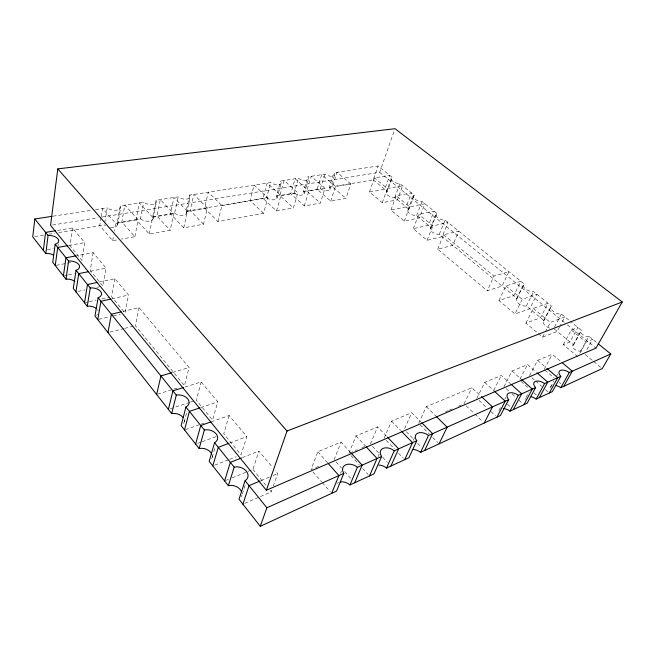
<?xml version="1.0" encoding="UTF-8"?>
<svg xmlns="http://www.w3.org/2000/svg" width="655" height="655" viewBox="0 0 655 655"><rect width="100%" height="100%" fill="white"/><g stroke="black" fill="none" stroke-linecap="round" stroke-linejoin="round"><path stroke-width="0.49" stroke-dasharray="3.27 2.46" d="M58.066 245.928L58.336 243.93M72.476 227.94L69.929 245.633L81.998 260.395L84.741 242.62L72.476 227.94L56.551 230.576M93.133 252.666L90.251 270.49L102.95 286.03L106.053 268.124L93.133 252.666L77.044 255.687M101.05 217.616L99.732 225.688L112.717 240.672L117.54 239.795M101.222 216.608L102.54 208.536L115.722 223.429L114.388 231.092M104.734 222.897L107.248 207.807A7.565 3.905 10.3 0 0 116.77 210.157A7.565 3.905 10.3 0 0 120.25 205.801L143.707 202.174A7.287 3.717 11.7 0 0 152.902 204.466A7.287 3.717 11.7 0 0 155.972 200.283L178.127 196.86A7.033 3.537 13 0 0 187.019 199.095A7.033 3.537 13 0 0 189.721 195.067L270.736 182.548A6.411 3.054 16.2 0 0 278.825 184.636A6.411 3.054 16.2 0 0 280.618 181.026L298.508 178.258A6.239 2.907 17.1 0 0 306.352 180.297A6.239 2.907 17.1 0 0 307.899 176.809L324.913 174.181A6.075 2.776 17.9 0 0 332.535 176.179A6.075 2.776 17.9 0 0 333.853 172.797L378.107 165.961L392.378 177.497A5.879 2.604 19.9 0 0 392.664 181.148A5.879 2.604 19.9 0 0 399.927 183.596L414.214 195.141A6.001 2.71 20.7 0 0 414.664 198.989A6.001 2.71 20.7 0 0 422.066 201.486L436.934 213.497A6.132 2.817 21.6 0 0 437.548 217.55A6.132 2.817 21.6 0 0 445.097 220.096L524.123 283.942A6.697 3.209 25.2 0 0 525.466 288.855A6.697 3.209 25.2 0 0 533.571 291.581L551.494 306.065A6.894 3.324 26.4 0 0 553.09 311.264A6.894 3.324 26.4 0 0 561.368 314.04L569.506 320.614M112.717 240.672L113.716 234.924M110.482 227.269A7.467 3.971 9.9 0 0 117.27 222.749L120.25 205.801M117.646 224.657L120.635 207.684M114.895 278.711L111.645 296.658L125.031 313.033L128.519 295.02L114.895 278.711L98.25 282.231M134.905 236.651L138.131 219.671L124.827 205.089L121.805 221.988L134.905 236.651L121.396 239.1M117.27 222.749L140.506 218.852L143.707 202.174M149.266 234.048L152.631 217.231L139.261 202.862L136.109 219.589L149.266 234.048L170.202 230.257L173.755 213.686L160.295 199.611L156.946 216.101L170.202 230.257M140.506 218.852A7.197 3.783 11.4 0 0 149.602 221.095A7.197 3.783 11.4 0 0 152.664 216.813L155.972 200.283M153.123 218.655L156.447 202.092M139.032 307.596L135.356 325.658L184.464 385.729L189.082 367.504L139.032 307.596L123.205 311.387M152.664 216.813L174.623 213.137L178.127 196.86M174.623 213.137A6.951 3.603 12.7 0 0 183.416 215.331A6.951 3.603 12.7 0 0 186.118 211.213L189.721 195.067M186.65 212.981L190.269 196.819M183.76 227.801L187.436 211.385L173.927 197.507L170.464 213.833L183.76 227.801L203.549 224.215L207.389 208.036L193.806 194.437L190.171 210.533L203.549 224.215M217.959 221.603L221.914 205.596L208.29 192.193L204.54 208.126L217.959 221.603L263.531 213.35L267.838 197.884L254.115 185.119L250.013 200.504L263.531 213.35M184.211 421.926L187.002 411.201M201.159 381.955L196.303 400.213L212.572 420.109L217.763 401.834L201.159 381.955L184.604 387.179M186.118 211.213L266.528 197.736L270.736 182.548M266.528 197.736A6.345 3.111 16.1 0 0 274.527 199.775A6.345 3.111 16.1 0 0 276.336 196.091L280.618 181.026M276.893 198.416L281.191 183.31M276.516 210.992L280.913 195.689L267.166 183.105L262.974 198.334L276.516 210.992L293.358 207.946L297.869 192.848L284.106 180.485L279.8 195.509L293.358 207.946M212.195 457.28L215.339 446.554M276.336 196.091L294.111 193.11L298.508 178.258M229.168 415.491L223.748 433.774L241.015 454.897L246.804 436.598L229.168 415.491L212.114 421.492M294.111 193.11A6.173 2.964 17 0 0 301.881 195.108A6.173 2.964 17 0 0 303.445 191.547L307.899 176.809M304.084 193.798L308.554 179.028M304.305 205.957L308.882 190.998L324.995 188.288L320.32 203.058L304.305 205.957L290.738 193.675L295.11 178.782L308.882 190.998M303.445 191.547L320.36 188.714L324.913 174.181M320.36 188.714A6.018 2.833 17.8 0 0 327.909 190.671A6.018 2.833 17.8 0 0 329.244 187.224L333.853 172.797M329.956 189.401L334.59 174.951M330.726 201.175L335.466 186.536L350.785 183.957L345.963 198.416L330.726 201.175L317.151 189.254L321.679 174.68L335.466 186.536M245.126 485.453L241.474 496.572A9.743 7.434 16.2 0 0 241.965 494.893M248.163 471.33L252.879 469.406L258.93 451.115L272.529 467.383M329.244 187.224L373.268 179.847L378.107 165.961M369.477 192.005L374.398 177.873L389.709 175.335L384.714 189.279L369.477 192.005L382.25 202.714L397.47 199.791L402.645 185.791L387.359 188.525L374.398 177.873M102.049 217.051L379.679 172.322L394.318 130.599M244.716 503.384L271.235 491.864L271.915 489.94M273.282 486.092L277.704 473.581L275.116 470.486M382.25 202.714L387.359 188.525M386.237 192.316L391.272 178.34M549.651 328.098A6.812 3.381 26.7 0 1 544.051 324.315A6.812 3.381 26.7 0 1 543.994 320.565L526.366 306.032A6.624 3.267 25.5 0 1 518.351 303.347A6.624 3.267 25.5 0 1 517.082 298.377L439.292 234.269A6.075 2.866 21.6 0 1 431.825 231.755A6.075 2.866 21.6 0 1 431.252 227.637L416.605 215.569A5.944 2.759 20.7 0 1 409.277 213.096A5.944 2.759 20.7 0 1 408.876 209.191L394.785 197.581A5.821 2.661 19.9 0 1 387.588 195.157A5.821 2.661 19.9 0 1 387.342 191.448L392.378 177.497M394.785 197.581L399.927 183.596M390.937 209.993L396.177 195.763L411.438 192.897L406.133 206.939L390.937 209.993L404.225 221.128L419.397 217.861L424.899 203.77L409.662 206.849L396.177 195.763M407.795 210.124L413.141 196.05M404.225 221.128L409.662 206.849M408.876 209.191L414.214 195.141M350.597 452.515L341.091 442.1L317.839 451.77L311.027 469.619L314.719 468.03M416.605 215.569L422.066 201.486M413.256 228.701L418.832 214.381L434.044 211.164L428.403 225.295L413.256 228.701L427.085 240.295L442.199 236.66L448.045 222.471L432.873 225.918L418.832 214.381M334.083 459.704L341.091 442.1M430.212 228.636L435.894 214.472M431.252 227.637L436.934 213.497M427.085 240.295L432.873 225.918M340.551 473.442L341.484 471.158M348.902 453.334L356.033 435.886L377.657 426.896L386.753 436.402M439.292 234.269L445.097 220.096M437.679 249.178L443.632 234.76L458.762 231.141L452.761 245.363L437.679 249.178L487.23 290.714L502.115 286.038L508.91 271.653L493.985 276.123L487.23 290.714M370.362 444.106L377.657 426.896M384.174 438.17L391.567 421.108L411.725 412.724L421.091 422.107M378 456.748L379.188 454.005M404.602 428.673L411.725 412.724M418.701 423.326L426.315 406.665L471.887 387.711L480.721 395.923M413.24 440.324L414.476 437.646M498.971 300.547L505.914 285.932L520.782 281.249L513.79 295.667L498.971 300.547L514.977 313.974L529.723 308.8L536.977 294.332L522.199 299.31L514.977 313.974M464.043 403.832L471.887 387.711M516.476 298.917L523.517 284.475M517.082 298.377L524.123 283.942M476.815 398.338L484.725 382.373L501.28 375.487L510.343 383.633M526.366 306.032L533.571 291.581M525.891 323.111L533.293 308.423L548.006 303.249L540.572 317.74L525.891 323.111L542.618 337.137L557.2 331.446L559.468 327.173M493.747 390.372L501.28 375.487M503.965 386.663L511.973 371.041L527.537 364.573L536.519 372.384M543.413 321.147L550.92 306.638M543.994 320.565L551.494 306.065M498.913 410.562L501.206 406.149M504.866 399.075L505.783 397.307M519.931 379.139L527.537 364.573M542.618 337.137L544.886 332.805M545.337 331.938L550.315 322.407L564.929 316.914L559.927 326.313M561.368 314.04L553.696 328.556L573.551 344.923A4.962 2.481 28 0 0 574.435 349.058A4.962 2.481 28 0 0 580.788 350.892L582.254 352.095M529.527 375.675L537.608 360.381L552.271 354.281L561.507 362.092M526.022 397.585L528.798 392.394M544.149 369.387L552.271 354.281M563.333 344.677L571.275 330.03L577.915 327.41L569.965 341.967L563.333 344.677L577.866 356.746M572.969 345.316L580.985 330.742M573.551 344.923L581.566 330.357L570.276 321.237M550.634 387.048L553.901 381.12M556.693 376.035L557.626 374.341M580.788 350.892L588.935 336.31L597.385 343.138M579.79 353.291L586.061 342.074L592.652 339.315L585.889 351.326M315.636 467.637L320.246 465.656M349.835 452.933L357.302 449.723M361.969 447.717L364.761 446.514M445.531 411.79L448.307 410.595M449.232 410.202L453.866 408.212M458.492 406.223L461.267 405.027M261.075 480.582L269.385 477.077M273.086 475.53L277.704 473.581M225.549 480.541L228.374 479.394M232.148 477.855L247.222 471.715M242.342 457.64L258.93 451.115M214.684 465.173L228.783 459.671M229.725 459.302L236.308 456.732M229.692 443.042L246.804 436.598M197.507 443.386L201.257 442.01M202.19 441.667L216.248 436.525M185.463 429.623L200.422 424.375M201.355 424.047L204.163 423.065M200.749 407.566L217.763 401.834M170.3 408.769L189.557 402.432M190.523 402.113L194.379 400.844M157.593 394.171L172.945 389.348M173.911 389.045L177.751 387.842M172.576 372.449L189.082 367.504M109.934 332.093L123.623 328.63M124.597 328.384L133.399 326.157M98.733 319.362L109.451 316.783M113.34 315.849L120.16 314.203M111.776 298.819L128.519 295.02M85.494 302.553L88.4 301.898M89.375 301.677L96.146 300.154M101.959 298.844L109.704 297.092M77.945 291.418L84.945 289.903M96.948 287.324L100.952 286.456M64.395 275.69L67.375 275.092M68.374 274.895L74.334 273.692M90.447 271.276L106.053 268.124M56.24 265.34L72.091 262.295M68.718 245.486L84.741 242.62M47.283 249.686L53.194 248.63M115.722 223.429L138.131 219.671M152.631 217.231L173.755 213.686M187.436 211.385L207.389 208.036M221.914 205.596L267.838 197.884M280.913 195.689L297.869 192.848M34.748 236.578L43.746 235.071M48.748 234.228L54.742 233.229M58.745 232.558L104.399 224.902A7.467 3.971 9.9 0 0 105.602 225.746M52.58 225.025L98.013 217.706M53.022 216.183L91.422 210.247M95.466 209.625L107.248 207.807M379.679 172.322L564.299 322.342M567.467 324.921L595.993 348.1M571.275 330.03L586.061 342.074M443.632 234.76L493.985 276.123M505.914 285.932L522.199 299.31M533.293 308.423L550.315 322.407M373.268 179.847L387.342 191.448M585.218 354.543L592.963 360.921M593.741 361.56L600.709 367.308M350.785 183.957L337.006 172.314L332.388 186.7L345.963 198.416M537.608 360.381L546.123 367.709M544.911 370.042L553.966 377.861M559.255 382.422L560.77 383.724M324.995 188.288L311.215 176.301L306.736 190.998L320.32 203.058M531.803 377.681L534.84 380.35M535.602 381.014L541.685 386.352M545.476 389.684L548.522 392.353M511.973 371.041L521.012 379.057M521.012 381.349L527.873 387.449M533.972 392.869L536.265 394.899M506.184 388.669L509.14 391.346M512.095 394.023L515.788 397.364M518.744 400.041L522.436 403.382M484.725 382.373L493.518 390.429M507.396 404.16L510.36 406.878M479.051 400.434L486.501 407.402M490.98 411.586L495.45 415.761M466.204 405.887L474.138 413.428M474.859 414.107L482.792 421.648M426.315 406.665L435.649 415.851M420.109 424.743L429.254 433.929M432.767 437.466L437.696 442.42M406.321 431.727L414.075 439.669M417.603 443.271L421.132 446.882M391.567 421.108L400.647 430.441M386.229 440.324L394.433 448.937M398.535 453.244L403.324 458.263M372.417 446.301L379.261 453.62M382.692 457.28L387.482 462.397M356.033 435.886L365.531 446.096M350.957 455.593L359.194 464.632M362.624 468.407L368.11 474.433M336.072 461.939L341.386 467.891M344.71 471.608L351.35 479.051M317.839 451.77L327.713 462.921M313.016 471.919L321.654 481.892M322.325 482.661L330.292 491.864M252.879 469.406L266.167 485.666M269.966 490.317L271.235 491.864M588.935 336.31A5.019 2.44 27.7 0 1 582.508 334.451A5.019 2.44 27.7 0 1 581.566 330.357M337.014 483.439A9.301 6.706 25 0 1 338.455 482.538M550.503 388.055A7.606 4.094 29.1 0 1 552.001 385.639M525.384 399.501A7.803 4.364 29 0 1 525.556 398.445M212.22 455.626A9.481 6.951 13.2 0 1 211.655 458.827M184.284 420.387A9.244 6.509 11.1 0 1 182.581 424.612M97.546 314.384A8.572 5.199 7.5 0 1 96.441 315.325M97.472 309.627A8.572 5.199 7.5 0 1 98.176 310.83"/><path stroke-width="0.98" d="M52.015 216.338L34.83 218.991L32.75 236.913L45.801 253.51A8.253 4.61 6.8 0 1 53.096 254.877M43.345 250.39L45.596 232.394L55.552 230.74M45.801 253.51L48.093 235.489L34.83 218.991M57.796 168.875L50.566 225.353L266.356 490.243L595.993 348.1L622.25 301.971L394.981 128.699L57.796 168.875L287.021 431.039L266.356 490.243M48.093 235.489A8.359 4.552 7.3 0 1 57.935 238.797A8.359 4.552 7.3 0 1 55.151 244.274L52.744 262.344L65.983 279.177A8.409 4.896 7.1 0 1 74.858 281.437M55.257 265.537L57.697 247.451L67.719 245.666M63.396 275.894L65.983 257.759L76.037 255.876M65.983 279.177L68.603 261.026L55.151 244.274M68.603 261.026A8.523 4.831 7.6 0 1 78.715 264.407A8.523 4.831 7.6 0 1 76.045 270.286L73.294 288.478L87.254 306.229A8.572 5.199 7.5 0 1 96.35 308.521M75.939 291.843L78.739 273.643L88.49 271.669M84.528 302.766L87.475 284.516L97.267 282.444M87.254 306.229L90.243 287.963L76.045 270.286M90.243 287.963A8.695 5.142 8 0 1 100.624 291.434A8.695 5.142 8 0 1 98.103 297.738L94.967 316.046L171.692 413.624A9.244 6.509 11.1 0 1 182.958 417.35M97.759 319.599L100.944 301.275L110.793 299.04M107.977 332.584L111.342 314.22L121.232 311.854M156.627 394.466L160.934 375.945L171.61 372.744M168.376 409.408L172.912 390.855L183.629 387.482M171.692 413.624L176.301 395.071L98.103 297.738M176.301 395.071A9.391 6.452 11.5 0 1 187.756 398.887A9.391 6.452 11.5 0 1 185.922 407.042L181.116 425.611L199.153 448.552A9.481 6.951 13.2 0 1 211.729 453.964M184.53 429.95L189.41 411.381L199.8 407.885M195.632 444.074L200.741 425.496L211.164 421.828M199.153 448.552L204.344 429.975L185.922 407.042M204.344 429.975A9.628 6.894 13.6 0 1 216.15 433.905A9.628 6.894 13.6 0 1 214.578 442.714L209.174 461.292L228.358 485.699A9.743 7.434 16.2 0 1 241.368 491.324M212.801 465.91L218.287 447.332L228.742 443.394M224.608 480.926L230.355 462.356L241.417 458.001M228.358 485.699L234.195 467.13L214.578 442.714M234.195 467.13A9.907 7.377 16.4 0 1 246.378 471.174A9.907 7.377 16.4 0 1 245.101 480.704L239.026 499.266L260.281 526.301L336.514 491.144L343.834 473.36A9.448 6.64 24.7 0 1 345.684 464.837A9.448 6.64 24.7 0 1 357.384 467.293L381.644 456.445A9.137 6.149 26 0 1 383.019 448.413A9.137 6.149 26 0 1 394.228 450.82L416.776 440.733A8.851 5.699 26.9 0 1 417.751 433.143A8.851 5.699 26.9 0 1 428.501 435.493L508.722 399.615A8.114 4.601 28.4 0 1 508.738 393.131A8.114 4.601 28.4 0 1 518.31 395.325L535.569 387.604A7.901 4.298 28.6 0 1 535.34 381.431A7.901 4.298 28.6 0 1 544.583 383.576L560.811 376.322A7.696 4.028 28.7 0 1 560.361 370.427A7.696 4.028 28.7 0 1 569.285 372.531L610.788 353.97L598.171 343.777M242.89 504.178L249.056 485.633L260.15 480.967M260.281 526.301L266.855 507.781L343.834 473.36M331.627 493.395L338.897 475.563L328.368 463.666M340.199 481.998A9.301 6.706 25 0 1 349.958 484.946L357.384 467.293M354.674 482.768L362.141 465.165L351.276 453.26M369.485 475.939L377.067 458.492L366.21 446.825M381.644 456.445L374.021 473.843L349.958 484.946M378.983 465.099A9.006 6.206 26.4 0 1 386.515 468.079L394.228 450.82M390.904 466.057L398.649 448.839L387.457 437.139M404.692 459.704L412.527 442.633L401.351 431.154M416.776 440.733L408.916 457.747L386.515 468.079M413.28 449.502A8.728 5.764 27.3 0 1 420.567 452.376L428.501 435.493M424.661 450.493L432.619 433.651L421.812 422.827M439.104 443.828L447.144 427.158L436.369 416.555M484.233 423.015L492.486 406.878L481.458 396.611M496.94 417.161L505.242 401.171L494.247 391.101M508.722 399.615L500.404 415.557L420.567 452.376M503.318 408.564A8.007 4.667 28.7 0 1 509.958 411.152L518.31 395.325M513.323 409.604L521.683 393.819L511.105 384.313M523.91 404.716L532.31 389.07L521.765 379.72M535.569 387.604L527.169 403.218L509.958 411.152M531.303 396.799A7.803 4.364 29 0 1 536.15 399.075L544.583 383.576M539.319 397.61L547.752 382.16L537.272 373.039M549.275 393.016L557.741 377.698L546.9 368.372M560.811 376.322L552.345 391.608L536.15 399.075M556.079 385.508A7.606 4.094 29.1 0 1 560.803 387.703L569.285 372.531M563.783 386.327L572.274 371.197L562.268 362.739M610.788 353.97L602.256 368.585L560.803 387.703M287.021 431.039L622.25 301.971M245.101 480.704L266.855 507.781"/></g></svg>
